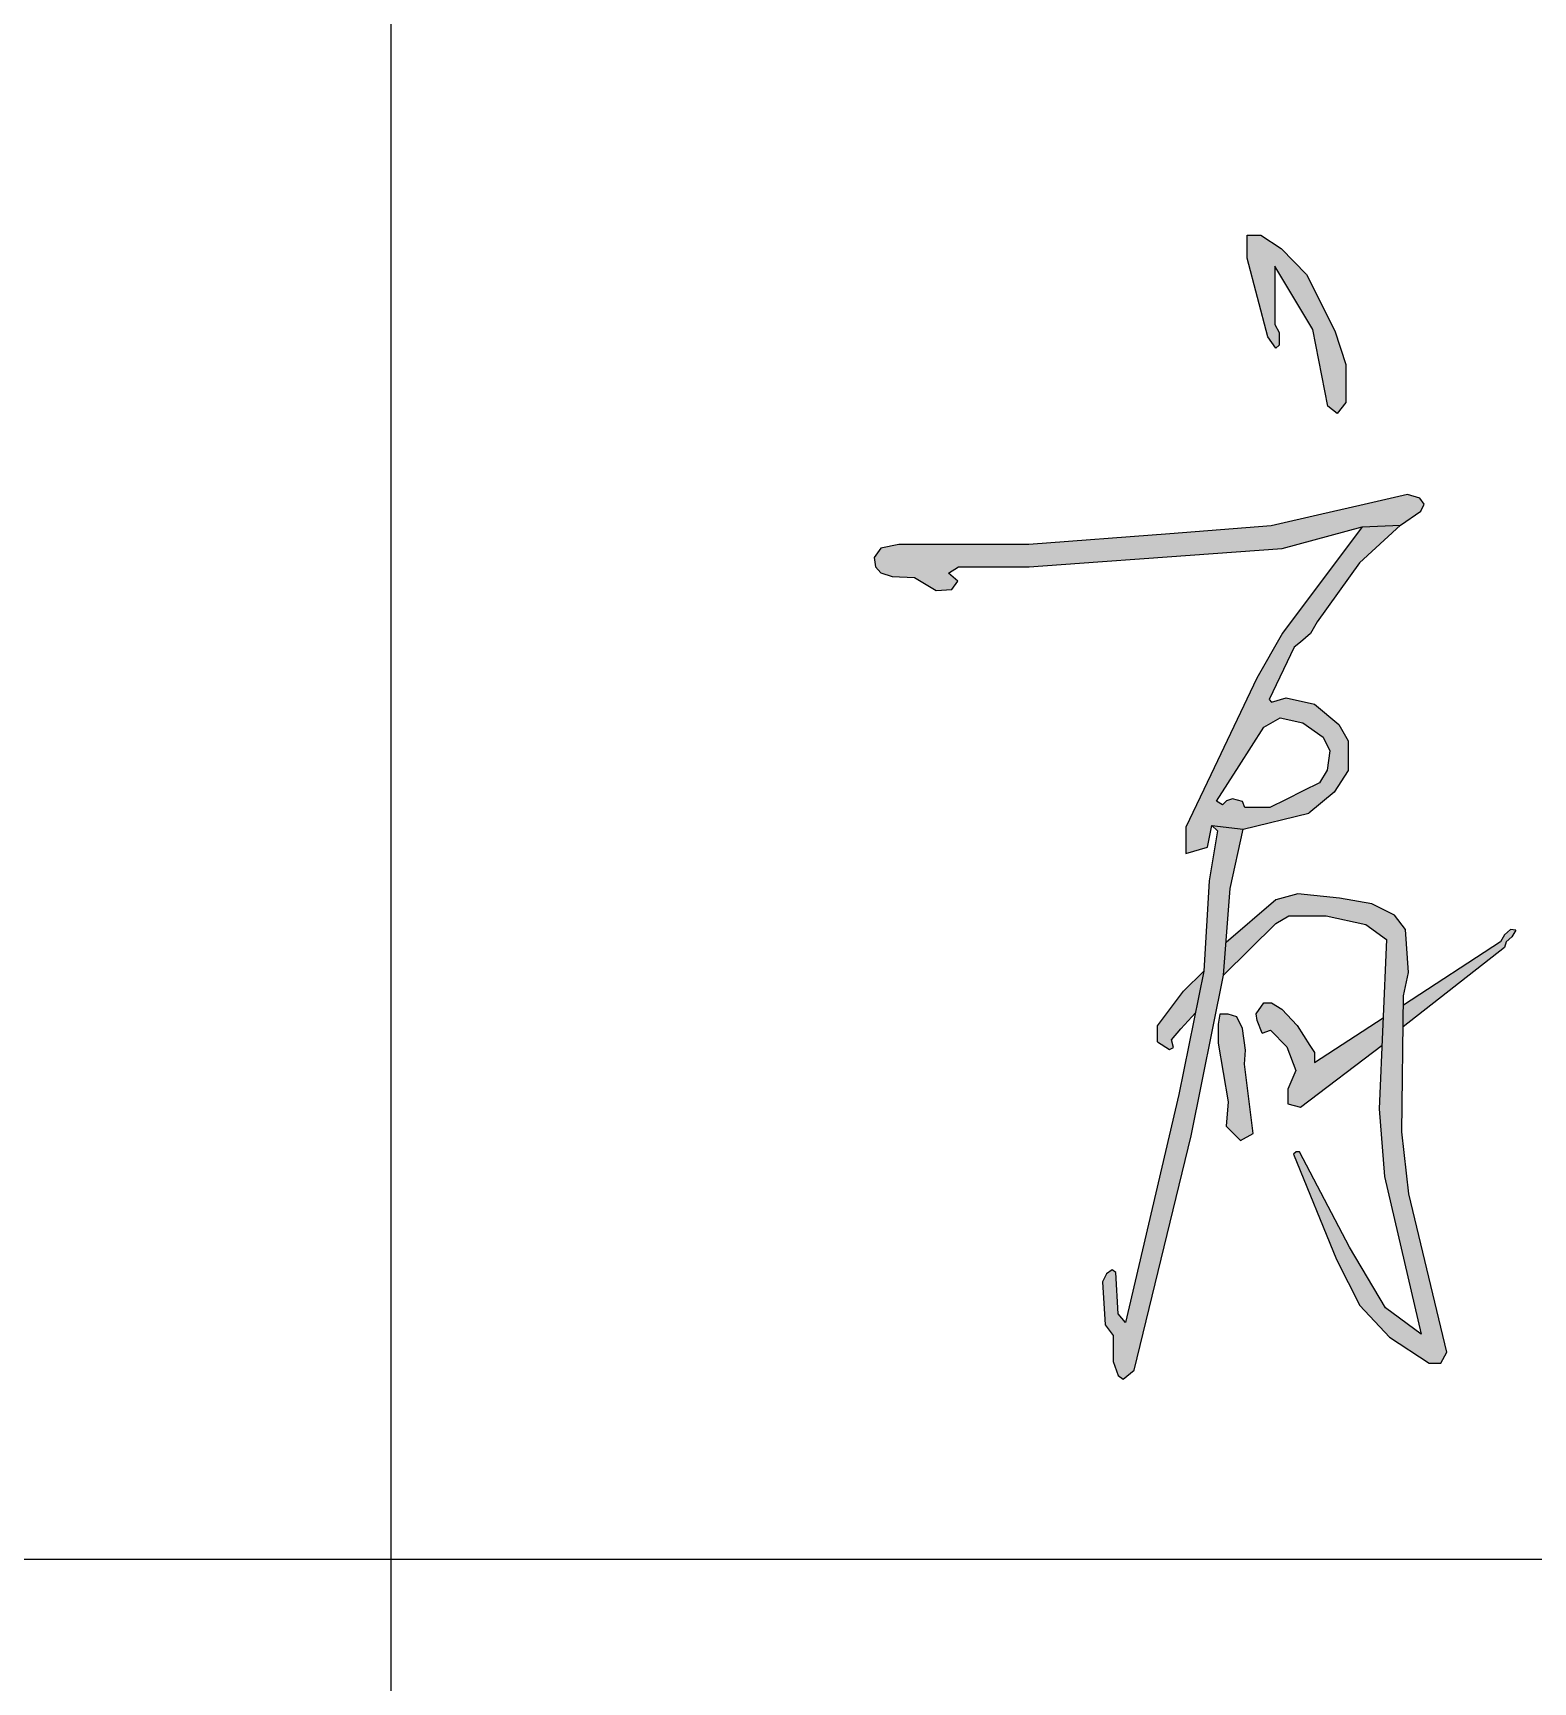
# Model space of a CAD drawing. Extents: x 1751103 to 2598738, y -609732 to 659428.
# Drawn here: x 2159666 to 2160602, y 138368 to 139397 of the extents above; entities that cross this region are included whole.
import ezdxf

# ---------------------------------------------------------------- set-up
doc = ezdxf.new("R2010")
doc.units = 0
doc.header["$LTSCALE"] = 1000
doc.header["$MEASUREMENT"] = 0
doc.layers.get('0').update_dxf_attribs({"linetype": 'CONTINUOUS'})
doc.layers.add('PUB_TITLE', color=4, linetype='CONTINUOUS')

msp = doc.modelspace()

# ---------------------------------------------------------------- hatches: boundary and pattern name
h = msp.add_hatch(color=256)
h.paths.add_polyline_path([(2160444.5, 139262.3), (2160431.9, 139270.7), (2160423.4, 139270.7), (2160423.4, 139256.4), (2160436.2, 139207.3), (2160441.3, 139200.2), (2160443.4, 139202.1), (2160443.4, 139204.9), (2160443.4, 139210), (2160440.7, 139214.9), (2160440.7, 139225.3), (2160440.7, 139251.3), (2160464.4, 139211.9), (2160473.7, 139164), (2160479.5, 139159.5), (2160484.9, 139166.3), (2160484.9, 139190), (2160478, 139211.1), (2160460.5, 139246.1)])
h.paths.add_polyline_path([(2160495.2, 139088.8), (2160519.1, 139089.8), (2160531.8, 139098.6), (2160533.8, 139103), (2160531.1, 139106.7), (2160523.4, 139108.9), (2160493.7, 139102.1), (2160469.9, 139096.6), (2160438.4, 139089.4), (2160375.1, 139084.5), (2160287.2, 139077.7), (2160206.2, 139077.7), (2160194.9, 139075.4), (2160190.7, 139069.6), (2160191.6, 139063.8), (2160194.8, 139060.2), (2160202, 139057.8), (2160215.9, 139057.2), (2160229.4, 139049.1), (2160239.1, 139049.8), (2160242.9, 139055), (2160237, 139059.8), (2160243.4, 139063.8), (2160287.4, 139063.8), (2160330.2, 139066.9), (2160359.1, 139069), (2160445.3, 139075.2)])
h.paths.add_polyline_path([(2160452.8, 139013.7), (2160456.6, 139016.9), (2160462.9, 139022.2), (2160467.1, 139029.5), (2160493.5, 139066.4), (2160519.1, 139089.8), (2160495.2, 139088.8), (2160445.5, 139022.5), (2160429.5, 138994.5), (2160400.7, 138934.2), (2160385.2, 138901.5), (2160385.2, 138885.1), (2160398.6, 138889.1), (2160401.4, 138902.5), (2160420.8, 138900.2), (2160461.8, 138910.3), (2160477.7, 138923.4), (2160486.4, 138936.8), (2160486.4, 138955.4), (2160480.6, 138965.6), (2160465.3, 138978.2), (2160447.8, 138982.2), (2160438.5, 138979.5), (2160437.2, 138981.2)])
h.paths.add_polyline_path([(2160443.9, 138969.6), (2160458.1, 138966.5), (2160470.9, 138957.7), (2160475, 138949), (2160473.3, 138937.1), (2160468.6, 138929.2), (2160458.4, 138924.1), (2160447.7, 138918.7), (2160437.6, 138913.7), (2160422, 138913.7), (2160420.5, 138917.4), (2160414.3, 138919.2), (2160410.6, 138917.9), (2160408, 138915.5), (2160404.3, 138917.8), (2160418.3, 138939.7), (2160433.8, 138963.9)], flags=16)
h.paths.add_polyline_path([(2160412.7, 138863.3), (2160420.8, 138900.2), (2160401.4, 138902.5), (2160404.8, 138899.3), (2160399.7, 138868.1), (2160396.3, 138811.7), (2160380.8, 138734.7), (2160347.5, 138592.6), (2160343, 138598.1), (2160341.5, 138623.8), (2160339.1, 138625.4), (2160335.7, 138623), (2160333.1, 138617.9), (2160334.9, 138591.2), (2160339.9, 138584.6), (2160339.9, 138568.2), (2160342.9, 138559.6), (2160346.1, 138557.3), (2160353, 138562.9), (2160388.4, 138709), (2160408.7, 138809.3)])
h.paths.add_polyline_path([(2160501.2, 138853.6), (2160481, 138857.2), (2160455, 138859.9), (2160441.3, 138856.2), (2160410.2, 138829.5), (2160408.7, 138809.3), (2160441.2, 138841.4), (2160449.4, 138846.3), (2160472.7, 138846.3), (2160497.5, 138840.9), (2160510.4, 138831.5), (2160505.7, 138725.8), (2160509, 138683.7), (2160531.9, 138585.4), (2160509.6, 138601.7), (2160487.3, 138639.5), (2160456, 138699), (2160454, 138699.1), (2160452.3, 138697.5), (2160479.2, 138631.8), (2160493.7, 138603.3), (2160512.1, 138583.4), (2160536.9, 138567.2), (2160544.1, 138567.2), (2160547.9, 138574.2), (2160524.2, 138672.8), (2160519.9, 138711.5), (2160521, 138796.4), (2160524, 138810.9), (2160522.1, 138837.7), (2160515.3, 138846.6)])
h.paths.add_polyline_path([(2160396.3, 138811.7), (2160383.7, 138799.3), (2160367.5, 138777.6), (2160367.5, 138767.6), (2160374.9, 138762.9), (2160377.5, 138764.1), (2160376.1, 138768.9), (2160382.1, 138775.7), (2160391.1, 138785.8)], flags=17)
h.paths.add_polyline_path([(2160507.5, 138765.6), (2160508.2, 138782.6), (2160465.3, 138754.8), (2160465.3, 138761), (2160462.5, 138765.4), (2160454.5, 138777.8), (2160445.1, 138788), (2160438.6, 138791.9), (2160433.8, 138791.9), (2160429.1, 138785), (2160429.6, 138780.9), (2160432.8, 138773.1), (2160437.9, 138774.9), (2160448.1, 138764.5), (2160453.7, 138749.7), (2160448.7, 138738.1), (2160448.7, 138729), (2160456.7, 138726.9)], flags=17)
h.paths.add_polyline_path([(2160421.7, 138753.8), (2160422.4, 138762.5), (2160420.4, 138776), (2160417, 138783.3), (2160411.6, 138784.9), (2160406.4, 138784.9), (2160405.4, 138778.6), (2160405.4, 138766.9), (2160411.6, 138730.2), (2160410.2, 138715), (2160419.3, 138706.1), (2160427.1, 138710.4)])
h.paths.add_polyline_path([(2160583.9, 138826.5), (2160585, 138829.9), (2160588.4, 138833.1), (2160590.9, 138837.2), (2160587.6, 138837.7), (2160584, 138834.3), (2160581.4, 138830), (2160520.9, 138790.4), (2160520.7, 138776.9)])
for color, points in [(250, [(2160444.5, 139262.3), (2160431.9, 139270.7), (2160423.4, 139270.7), (2160423.4, 139256.4), (2160436.2, 139207.3), (2160441.3, 139200.2), (2160443.4, 139202.1), (2160443.4, 139204.9), (2160443.4, 139210), (2160440.7, 139214.9), (2160440.7, 139225.3), (2160440.7, 139251.3), (2160464.4, 139211.9), (2160473.7, 139164), (2160479.5, 139159.5), (2160484.9, 139166.3), (2160484.9, 139190), (2160478, 139211.1), (2160460.5, 139246.1)]), (256, [(2160190.7, 139069.6), (2160191.6, 139063.8), (2160194.8, 139060.2), (2160202, 139057.8), (2160215.9, 139057.2), (2160229.4, 139049.1), (2160239.1, 139049.8), (2160242.9, 139055), (2160237, 139059.8), (2160243.4, 139063.8), (2160287.4, 139063.8), (2160330.2, 139066.9), (2160359.1, 139069), (2160445.3, 139075.2), (2160495.2, 139088.8), (2160519.1, 139089.8), (2160531.8, 139098.6), (2160533.8, 139103), (2160531.1, 139106.7), (2160523.4, 139108.9), (2160493.7, 139102.1), (2160469.9, 139096.6), (2160438.4, 139089.4), (2160375.1, 139084.5), (2160287.2, 139077.7), (2160206.2, 139077.7), (2160194.9, 139075.4)]), (256, [(2160520.9, 138790.4), (2160520.7, 138776.9), (2160583.9, 138826.5), (2160585, 138829.9), (2160588.4, 138833.1), (2160590.9, 138837.2), (2160587.6, 138837.7), (2160584, 138834.3), (2160581.4, 138830)])]:
    msp.add_hatch(color=color).paths.add_polyline_path(points)
h = msp.add_hatch(color=250)
h.paths.add_polyline_path([(2160359.1, 139069), (2160445.3, 139075.2), (2160495.2, 139088.8), (2160519.1, 139089.8), (2160531.8, 139098.6), (2160533.8, 139103), (2160531.1, 139106.7), (2160523.4, 139108.9), (2160493.7, 139102.1), (2160469.9, 139096.6), (2160438.4, 139089.4), (2160375.1, 139084.5), (2160287.2, 139077.7), (2160206.2, 139077.7), (2160194.9, 139075.4), (2160190.7, 139069.6), (2160191.6, 139063.8), (2160194.8, 139060.2), (2160202, 139057.8), (2160215.9, 139057.2), (2160229.4, 139049.1), (2160239.1, 139049.8), (2160242.9, 139055), (2160237, 139059.8), (2160243.4, 139063.8), (2160287.4, 139063.8), (2160330.2, 139066.9)])
h.paths.add_polyline_path([(2160493.5, 139066.4), (2160519.1, 139089.8), (2160495.2, 139088.8), (2160445.5, 139022.5), (2160429.5, 138994.5), (2160400.7, 138934.2), (2160385.2, 138901.5), (2160385.2, 138885.1), (2160398.6, 138889.1), (2160401.4, 138902.5), (2160420.8, 138900.2), (2160461.8, 138910.3), (2160477.7, 138923.4), (2160486.4, 138936.8), (2160486.4, 138955.4), (2160480.6, 138965.6), (2160465.3, 138978.2), (2160447.8, 138982.2), (2160438.5, 138979.5), (2160437.2, 138981.2), (2160452.8, 139013.7), (2160456.6, 139016.9), (2160462.9, 139022.2), (2160467.1, 139029.5)])
h.paths.add_polyline_path([(2160458.1, 138966.5), (2160470.9, 138957.7), (2160475, 138949), (2160473.3, 138937.1), (2160468.6, 138929.2), (2160458.4, 138924.1), (2160447.7, 138918.7), (2160437.6, 138913.7), (2160422, 138913.7), (2160420.5, 138917.4), (2160414.3, 138919.2), (2160410.6, 138917.9), (2160408, 138915.5), (2160404.3, 138917.8), (2160418.3, 138939.7), (2160433.8, 138963.9), (2160443.9, 138969.6)], flags=16)
h.paths.add_polyline_path([(2160420.8, 138900.2), (2160401.4, 138902.5), (2160404.8, 138899.3), (2160399.7, 138868.1), (2160396.3, 138811.7), (2160380.8, 138734.7), (2160347.5, 138592.6), (2160343, 138598.1), (2160341.5, 138623.8), (2160339.1, 138625.4), (2160335.7, 138623), (2160333.1, 138617.9), (2160334.9, 138591.2), (2160339.9, 138584.6), (2160339.9, 138568.2), (2160342.9, 138559.6), (2160346.1, 138557.3), (2160353, 138562.9), (2160388.4, 138709), (2160408.7, 138809.3), (2160412.7, 138863.3)])
h.paths.add_polyline_path([(2160396.3, 138811.7), (2160383.7, 138799.3), (2160367.5, 138777.6), (2160367.5, 138767.6), (2160374.9, 138762.9), (2160377.5, 138764.1), (2160376.1, 138768.9), (2160382.1, 138775.7), (2160391.1, 138785.8)], flags=17)
h.paths.add_polyline_path([(2160501.2, 138853.6), (2160481, 138857.2), (2160455, 138859.9), (2160441.3, 138856.2), (2160410.2, 138829.5), (2160408.7, 138809.3), (2160441.2, 138841.4), (2160449.4, 138846.3), (2160472.7, 138846.3), (2160497.5, 138840.9), (2160510.4, 138831.5), (2160505.7, 138725.8), (2160509, 138683.7), (2160531.9, 138585.4), (2160509.6, 138601.7), (2160487.3, 138639.5), (2160456, 138699), (2160454, 138699.1), (2160452.3, 138697.5), (2160479.2, 138631.8), (2160493.7, 138603.3), (2160512.1, 138583.4), (2160536.9, 138567.2), (2160544.1, 138567.2), (2160547.9, 138574.2), (2160524.2, 138672.8), (2160519.9, 138711.5), (2160521, 138796.4), (2160524, 138810.9), (2160522.1, 138837.7), (2160515.3, 138846.6)])
h.paths.add_polyline_path([(2160462.5, 138765.4), (2160454.5, 138777.8), (2160445.1, 138788), (2160438.6, 138791.9), (2160433.8, 138791.9), (2160429.1, 138785), (2160429.6, 138780.9), (2160432.8, 138773.1), (2160437.9, 138774.9), (2160448.1, 138764.5), (2160453.7, 138749.7), (2160448.7, 138738.1), (2160448.7, 138729), (2160456.7, 138726.9), (2160507.5, 138765.6), (2160508.2, 138782.6), (2160465.3, 138754.8), (2160465.3, 138761)], flags=17)
h.paths.add_polyline_path([(2160583.9, 138826.5), (2160585, 138829.9), (2160588.4, 138833.1), (2160590.9, 138837.2), (2160587.6, 138837.7), (2160584, 138834.3), (2160581.4, 138830), (2160520.9, 138790.4), (2160520.7, 138776.9)])
h.paths.add_polyline_path([(2160422.4, 138762.5), (2160420.4, 138776), (2160417, 138783.3), (2160411.6, 138784.9), (2160406.4, 138784.9), (2160405.4, 138778.6), (2160405.4, 138766.9), (2160411.6, 138730.2), (2160410.2, 138715), (2160419.3, 138706.1), (2160427.1, 138710.4), (2160421.7, 138753.8)])
h = msp.add_hatch(color=256)
h.paths.add_polyline_path([(2160437.2, 138981.2), (2160452.8, 139013.7), (2160456.6, 139016.9), (2160462.9, 139022.2), (2160467.1, 139029.5), (2160493.5, 139066.4), (2160519.1, 139089.8), (2160495.2, 139088.8), (2160445.5, 139022.5), (2160429.5, 138994.5), (2160400.7, 138934.2), (2160385.2, 138901.5), (2160385.2, 138885.1), (2160398.6, 138889.1), (2160401.4, 138902.5), (2160420.8, 138900.2), (2160461.8, 138910.3), (2160477.7, 138923.4), (2160486.4, 138936.8), (2160486.4, 138955.4), (2160480.6, 138965.6), (2160465.3, 138978.2), (2160447.8, 138982.2), (2160438.5, 138979.5)])
h.paths.add_polyline_path([(2160443.9, 138969.6), (2160458.1, 138966.5), (2160470.9, 138957.7), (2160475, 138949), (2160473.3, 138937.1), (2160468.6, 138929.2), (2160458.4, 138924.1), (2160447.7, 138918.7), (2160437.6, 138913.7), (2160422, 138913.7), (2160420.5, 138917.4), (2160414.3, 138919.2), (2160410.6, 138917.9), (2160408, 138915.5), (2160404.3, 138917.8), (2160418.3, 138939.7), (2160433.8, 138963.9)], flags=16)
h.paths.add_polyline_path([(2160420.8, 138900.2), (2160401.4, 138902.5), (2160404.8, 138899.3), (2160399.7, 138868.1), (2160396.3, 138811.7), (2160380.8, 138734.7), (2160347.5, 138592.6), (2160343, 138598.1), (2160341.5, 138623.8), (2160339.1, 138625.4), (2160335.7, 138623), (2160333.1, 138617.9), (2160334.9, 138591.2), (2160339.9, 138584.6), (2160339.9, 138568.2), (2160342.9, 138559.6), (2160346.1, 138557.3), (2160353, 138562.9), (2160388.4, 138709), (2160408.7, 138809.3), (2160412.7, 138863.3)])
h.paths.add_polyline_path([(2160441.2, 138841.4), (2160449.4, 138846.3), (2160472.7, 138846.3), (2160497.5, 138840.9), (2160510.4, 138831.5), (2160505.7, 138725.8), (2160509, 138683.7), (2160531.9, 138585.4), (2160509.6, 138601.7), (2160487.3, 138639.5), (2160456, 138699), (2160454, 138699.1), (2160452.3, 138697.5), (2160479.2, 138631.8), (2160493.7, 138603.3), (2160512.1, 138583.4), (2160536.9, 138567.2), (2160544.1, 138567.2), (2160547.9, 138574.2), (2160524.2, 138672.8), (2160519.9, 138711.5), (2160521, 138796.4), (2160524, 138810.9), (2160522.1, 138837.7), (2160515.3, 138846.6), (2160501.2, 138853.6), (2160481, 138857.2), (2160455, 138859.9), (2160441.3, 138856.2), (2160410.2, 138829.5), (2160408.7, 138809.3)])
h.paths.add_polyline_path([(2160396.3, 138811.7), (2160383.7, 138799.3), (2160367.5, 138777.6), (2160367.5, 138767.6), (2160374.9, 138762.9), (2160377.5, 138764.1), (2160376.1, 138768.9), (2160382.1, 138775.7), (2160391.1, 138785.8)], flags=17)
h.paths.add_polyline_path([(2160421.7, 138753.8), (2160422.4, 138762.5), (2160420.4, 138776), (2160417, 138783.3), (2160411.6, 138784.9), (2160406.4, 138784.9), (2160405.4, 138778.6), (2160405.4, 138766.9), (2160411.6, 138730.2), (2160410.2, 138715), (2160419.3, 138706.1), (2160427.1, 138710.4)])
h.paths.add_polyline_path([(2160507.5, 138765.6), (2160508.2, 138782.6), (2160465.3, 138754.8), (2160465.3, 138761), (2160462.5, 138765.4), (2160454.5, 138777.8), (2160445.1, 138788), (2160438.6, 138791.9), (2160433.8, 138791.9), (2160429.1, 138785), (2160429.6, 138780.9), (2160432.8, 138773.1), (2160437.9, 138774.9), (2160448.1, 138764.5), (2160453.7, 138749.7), (2160448.7, 138738.1), (2160448.7, 138729), (2160456.7, 138726.9)], flags=17)

# ---------------------------------------------------------------- linework, layer by layer
for p, q in [((2160423.4, 139256.4), (2160423.4, 139270.7)), ((2160423.4, 139270.7), (2160431.9, 139270.7)), ((2160431.9, 139270.7), (2160444.5, 139262.3)), ((2160444.5, 139262.3), (2160460.5, 139246.1)), ((2160436.2, 139207.3), (2160423.4, 139256.4)), ((2160464.4, 139211.9), (2160440.7, 139251.3)), ((2160440.7, 139251.3), (2160440.7, 139225.3)), ((2160460.5, 139246.1), (2160478, 139211.1)), ((2160440.7, 139225.3), (2160440.7, 139214.9)), ((2160440.7, 139214.9), (2160443.4, 139210)), ((2160443.4, 139210), (2160443.4, 139204.9)), ((2160473.7, 139164), (2160464.4, 139211.9)), ((2160478, 139211.1), (2160484.9, 139190)), ((2160441.3, 139200.2), (2160436.2, 139207.3)), ((2160443.4, 139202.1), (2160441.3, 139200.2)), ((2160443.4, 139204.9), (2160443.4, 139202.1)), ((2160484.9, 139190), (2160484.9, 139166.3)), ((2160479.5, 139159.5), (2160473.7, 139164)), ((2160484.9, 139166.3), (2160479.5, 139159.5)), ((2160523.4, 139108.9), (2160493.7, 139102.1)), ((2160531.1, 139106.7), (2160523.4, 139108.9)), ((2160533.8, 139103), (2160531.1, 139106.7)), ((2160469.9, 139096.6), (2160438.4, 139089.4)), ((2160493.7, 139102.1), (2160469.9, 139096.6)), ((2160519.1, 139089.8), (2160531.8, 139098.6)), ((2160531.8, 139098.6), (2160533.8, 139103)), ((2160375.1, 139084.5), (2160287.2, 139077.7)), ((2160438.4, 139089.4), (2160375.1, 139084.5)), ((2160445.3, 139075.2), (2160495.2, 139088.8)), ((2160495.2, 139088.8), (2160445.5, 139022.5)), ((2160519.1, 139089.8), (2160493.5, 139066.4)), ((2160495.2, 139088.8), (2160519.1, 139089.8)), ((2160194.9, 139075.4), (2160190.7, 139069.6)), ((2160206.2, 139077.7), (2160194.9, 139075.4)), ((2160287.2, 139077.7), (2160206.2, 139077.7)), ((2160359.1, 139069), (2160445.3, 139075.2)), ((2160190.7, 139069.6), (2160191.6, 139063.8)), ((2160287.4, 139063.8), (2160330.2, 139066.9)), ((2160330.2, 139066.9), (2160359.1, 139069)), ((2160493.5, 139066.4), (2160467.1, 139029.5)), ((2160191.6, 139063.8), (2160194.8, 139060.2)), ((2160194.8, 139060.2), (2160202, 139057.8)), ((2160202, 139057.8), (2160215.9, 139057.2)), ((2160215.9, 139057.2), (2160229.4, 139049.1)), ((2160237, 139059.8), (2160243.4, 139063.8)), ((2160242.9, 139055), (2160237, 139059.8)), ((2160239.1, 139049.8), (2160242.9, 139055)), ((2160243.4, 139063.8), (2160287.4, 139063.8)), ((2160229.4, 139049.1), (2160239.1, 139049.8)), ((2160467.1, 139029.5), (2160462.9, 139022.2)), ((2160445.5, 139022.5), (2160429.5, 138994.5)), ((2160452.8, 139013.7), (2160437.2, 138981.2)), ((2160456.6, 139016.9), (2160452.8, 139013.7)), ((2160462.9, 139022.2), (2160456.6, 139016.9)), ((2160429.5, 138994.5), (2160400.7, 138934.2)), ((2160438.5, 138979.5), (2160447.8, 138982.2)), ((2160447.8, 138982.2), (2160465.3, 138978.2)), ((2160437.2, 138981.2), (2160438.5, 138979.5)), ((2160465.3, 138978.2), (2160480.6, 138965.6)), ((2160418.3, 138939.7), (2160433.8, 138963.9)), ((2160433.8, 138963.9), (2160443.9, 138969.6)), ((2160443.9, 138969.6), (2160458.1, 138966.5)), ((2160458.1, 138966.5), (2160470.9, 138957.7)), ((2160480.6, 138965.6), (2160486.4, 138955.4)), ((2160470.9, 138957.7), (2160475, 138949)), ((2160486.4, 138955.4), (2160486.4, 138936.8)), ((2160475, 138949), (2160473.3, 138937.1)), ((2160400.7, 138934.2), (2160385.2, 138901.5)), ((2160404.3, 138917.8), (2160418.3, 138939.7)), ((2160473.3, 138937.1), (2160468.6, 138929.2)), ((2160486.4, 138936.8), (2160477.7, 138923.4)), ((2160458.4, 138924.1), (2160447.7, 138918.7)), ((2160468.6, 138929.2), (2160458.4, 138924.1)), ((2160477.7, 138923.4), (2160461.8, 138910.3)), ((2160408, 138915.5), (2160404.3, 138917.8)), ((2160410.6, 138917.9), (2160408, 138915.5)), ((2160414.3, 138919.2), (2160410.6, 138917.9)), ((2160420.5, 138917.4), (2160414.3, 138919.2)), ((2160422, 138913.7), (2160420.5, 138917.4)), ((2160420.8, 138900.2), (2160461.8, 138910.3)), ((2160437.6, 138913.7), (2160422, 138913.7)), ((2160447.7, 138918.7), (2160437.6, 138913.7)), ((2160385.2, 138901.5), (2160385.2, 138885.1)), ((2160398.6, 138889.1), (2160401.4, 138902.5)), ((2160401.4, 138902.5), (2160420.8, 138900.2)), ((2160401.4, 138902.5), (2160404.8, 138899.3)), ((2160412.7, 138863.3), (2160420.8, 138900.2)), ((2160385.2, 138885.1), (2160398.6, 138889.1)), ((2160404.8, 138899.3), (2160399.7, 138868.1)), ((2160399.7, 138868.1), (2160396.3, 138811.7)), ((2160408.7, 138809.3), (2160412.7, 138863.3)), ((2160455, 138859.9), (2160441.3, 138856.2)), ((2160481, 138857.2), (2160455, 138859.9)), ((2160441.3, 138856.2), (2160410.2, 138829.5)), ((2160501.2, 138853.6), (2160481, 138857.2)), ((2160515.3, 138846.6), (2160501.2, 138853.6)), ((2160408.7, 138809.3), (2160441.2, 138841.4)), ((2160441.2, 138841.4), (2160449.4, 138846.3)), ((2160449.4, 138846.3), (2160472.7, 138846.3)), ((2160472.7, 138846.3), (2160497.5, 138840.9)), ((2160497.5, 138840.9), (2160510.4, 138831.5)), ((2160522.1, 138837.7), (2160515.3, 138846.6)), ((2160510.4, 138831.5), (2160505.7, 138725.8)), ((2160581.4, 138830), (2160520.9, 138790.4)), ((2160524, 138810.9), (2160522.1, 138837.7)), ((2160584, 138834.3), (2160581.4, 138830)), ((2160585, 138829.9), (2160583.9, 138826.5)), ((2160587.6, 138837.7), (2160584, 138834.3)), ((2160588.4, 138833.1), (2160585, 138829.9)), ((2160590.9, 138837.2), (2160587.6, 138837.7)), ((2160590.9, 138837.2), (2160588.4, 138833.1)), ((2160583.9, 138826.5), (2160520.7, 138776.9)), ((2160396.3, 138811.7), (2160380.8, 138734.7)), ((2160383.7, 138799.3), (2160396.3, 138811.7)), ((2160388.4, 138709), (2160408.7, 138809.3)), ((2160521, 138796.4), (2160524, 138810.9)), ((2160367.5, 138777.6), (2160383.7, 138799.3)), ((2160429.1, 138785), (2160433.8, 138791.9)), ((2160433.8, 138791.9), (2160438.6, 138791.9)), ((2160438.6, 138791.9), (2160445.1, 138788)), ((2160445.1, 138788), (2160454.5, 138777.8)), ((2160519.9, 138711.5), (2160521, 138796.4)), ((2160367.5, 138767.6), (2160367.5, 138777.6)), ((2160382.1, 138775.7), (2160391.1, 138785.8)), ((2160406.4, 138784.9), (2160405.4, 138778.6)), ((2160405.4, 138778.6), (2160405.4, 138766.9)), ((2160411.6, 138784.9), (2160406.4, 138784.9)), ((2160417, 138783.3), (2160411.6, 138784.9)), ((2160420.4, 138776), (2160417, 138783.3)), ((2160422.4, 138762.5), (2160420.4, 138776)), ((2160429.6, 138780.9), (2160429.1, 138785)), ((2160432.8, 138773.1), (2160429.6, 138780.9)), ((2160454.5, 138777.8), (2160462.5, 138765.4)), ((2160465.3, 138754.8), (2160508.2, 138782.6)), ((2160367.5, 138767.6), (2160374.9, 138762.9)), ((2160376.1, 138768.9), (2160382.1, 138775.7)), ((2160377.5, 138764.1), (2160376.1, 138768.9)), ((2160405.4, 138766.9), (2160411.6, 138730.2)), ((2160432.8, 138773.1), (2160437.9, 138774.9)), ((2160437.9, 138774.9), (2160448.1, 138764.5)), ((2160374.9, 138762.9), (2160377.5, 138764.1)), ((2160421.7, 138753.8), (2160422.4, 138762.5)), ((2160448.1, 138764.5), (2160453.7, 138749.7)), ((2160456.7, 138726.9), (2160507.5, 138765.6)), ((2160462.5, 138765.4), (2160465.3, 138761)), ((2160465.3, 138761), (2160465.3, 138754.8)), ((2160427.1, 138710.4), (2160421.7, 138753.8)), ((2160453.7, 138749.7), (2160448.7, 138738.1)), ((2160448.7, 138738.1), (2160448.7, 138729)), ((2160380.8, 138734.7), (2160347.5, 138592.6)), ((2160411.6, 138730.2), (2160410.2, 138715)), ((2160448.7, 138729), (2160456.7, 138726.9)), ((2160505.7, 138725.8), (2160509, 138683.7)), ((2160410.2, 138715), (2160419.3, 138706.1)), ((2160353, 138562.9), (2160388.4, 138709)), ((2160419.3, 138706.1), (2160427.1, 138710.4)), ((2160524.2, 138672.8), (2160519.9, 138711.5)), ((2160454, 138699.1), (2160452.3, 138697.5)), ((2160452.3, 138697.5), (2160479.2, 138631.8)), ((2160456, 138699), (2160454, 138699.1)), ((2160487.3, 138639.5), (2160456, 138699)), ((2160509, 138683.7), (2160531.9, 138585.4)), ((2160547.9, 138574.2), (2160524.2, 138672.8)), ((2160509.6, 138601.7), (2160487.3, 138639.5)), ((2160335.7, 138623), (2160333.1, 138617.9)), ((2160339.1, 138625.4), (2160335.7, 138623)), ((2160341.5, 138623.8), (2160339.1, 138625.4)), ((2160343, 138598.1), (2160341.5, 138623.8)), ((2160479.2, 138631.8), (2160493.7, 138603.3)), ((2160333.1, 138617.9), (2160334.9, 138591.2)), ((2160493.7, 138603.3), (2160512.1, 138583.4)), ((2160531.9, 138585.4), (2160509.6, 138601.7)), ((2160334.9, 138591.2), (2160339.9, 138584.6)), ((2160347.5, 138592.6), (2160343, 138598.1)), ((2160339.9, 138584.6), (2160339.9, 138568.2)), ((2160512.1, 138583.4), (2160536.9, 138567.2)), ((2160544.1, 138567.2), (2160547.9, 138574.2)), ((2160339.9, 138568.2), (2160342.9, 138559.6)), ((2160346.1, 138557.3), (2160353, 138562.9)), ((2160536.9, 138567.2), (2160544.1, 138567.2)), ((2160342.9, 138559.6), (2160346.1, 138557.3))]:
    msp.add_line(p, q)
at = {"layer": 'PUB_TITLE', "color": 4}
for p, q in [((2159889.5, 134445), (2159889.5, 141445)), ((2156189.5, 138445), (2161689.5, 138445))]:
    msp.add_line(p, q, dxfattribs=at)

doc.saveas('drawing.dxf')
